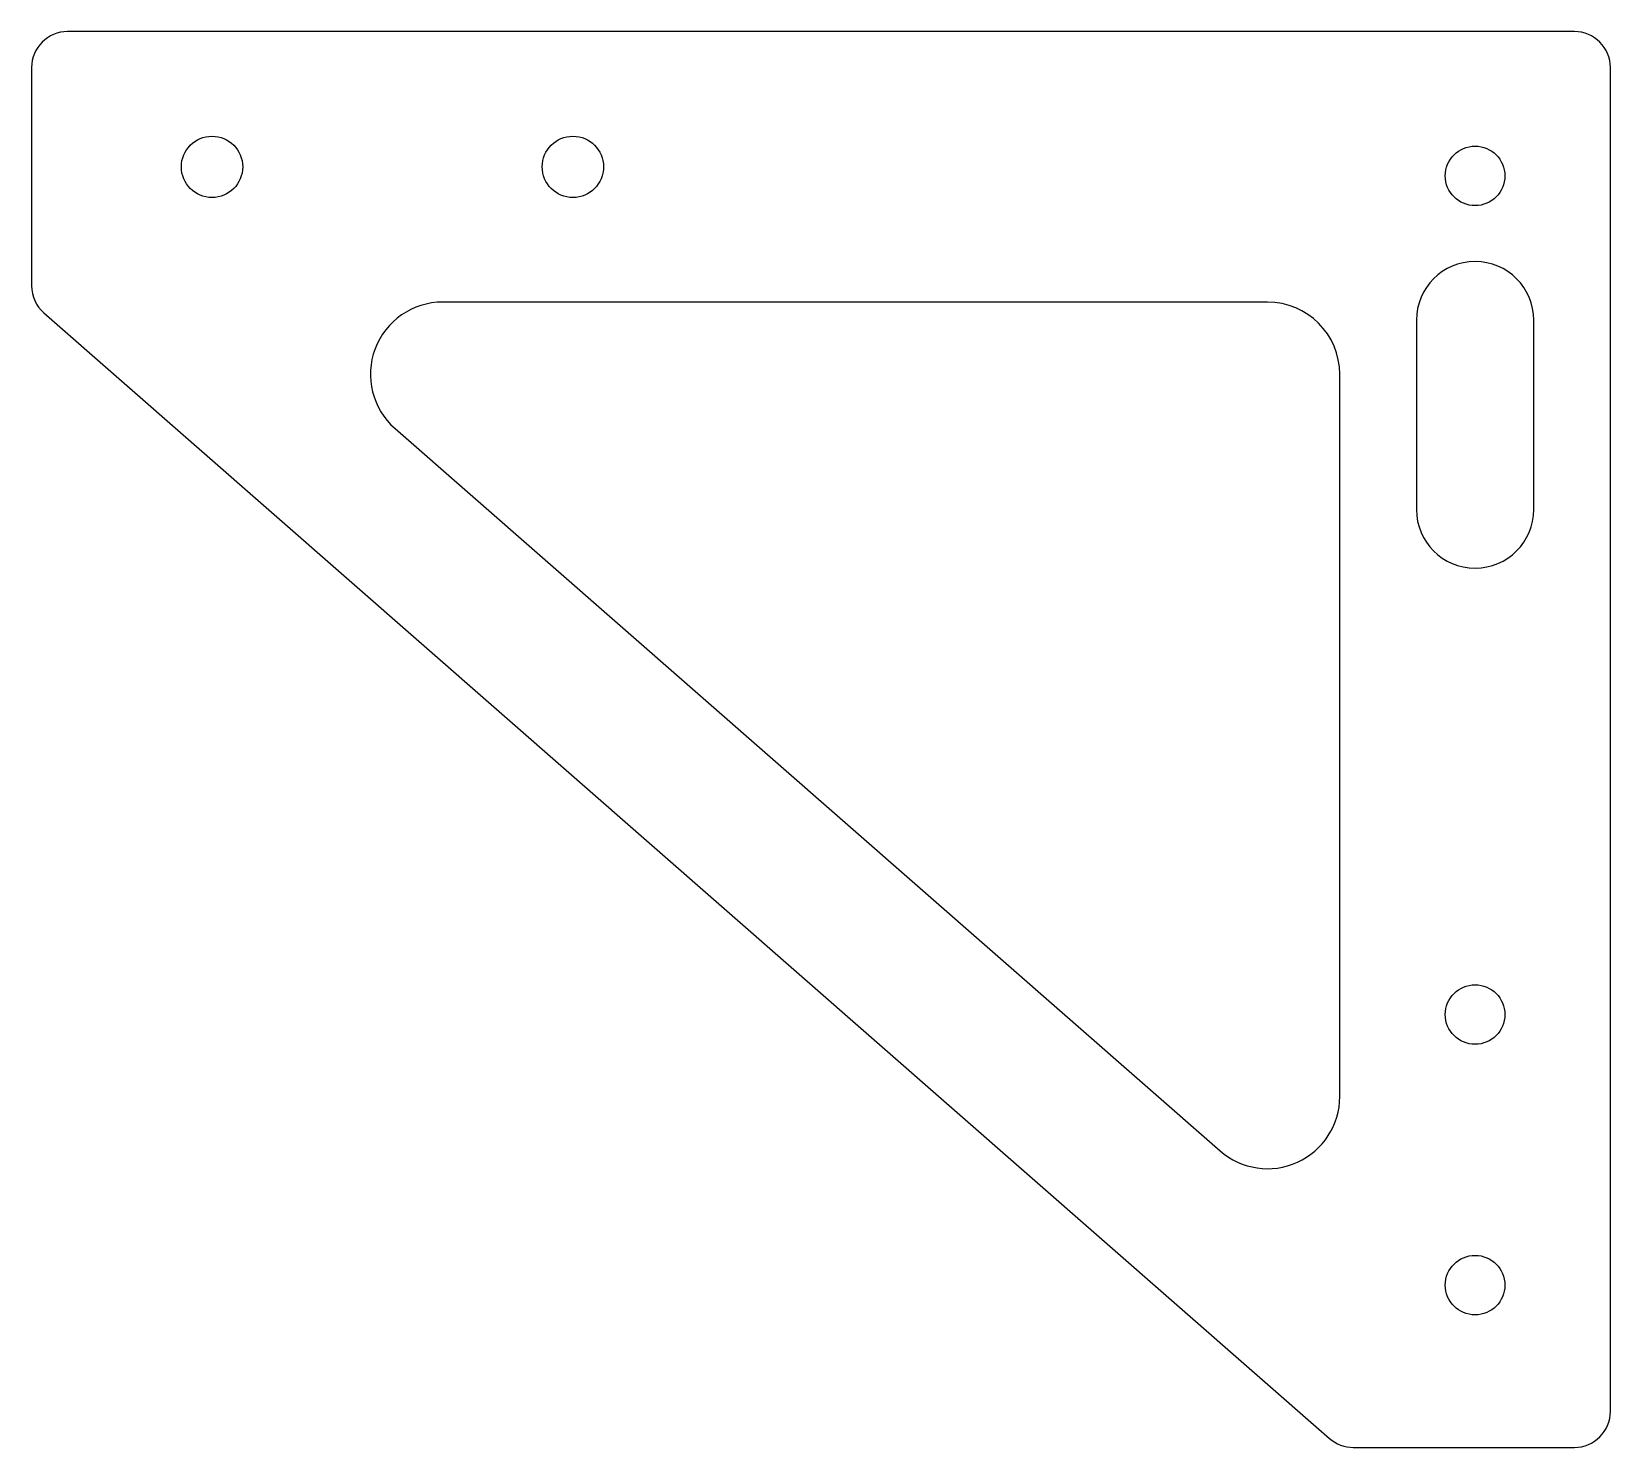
# Model space of a CAD drawing. Header units: millimetres. Extents: x -80 to 7.5, y -52 to 26.5.
import ezdxf

# ---------------------------------------------------------------- set-up
doc = ezdxf.new("R2010")
doc.units = ezdxf.units.MM

msp = doc.modelspace()

# ---------------------------------------------------------------- linework, layer by layer
at = {"color": 7, "linetype": 'Continuous', "lineweight": 25}
for p, q in [((5.5, 26.5), (-78, 26.5)), ((-80, 24.5), (-80, 12.407)), ((7.5, -50), (7.5, 24.5)), ((-11.5, 11.5), (-57.22, 11.5)), ((-79.318, 10.902), (-8.066, -51.505)), ((-3.25, 10.5), (-3.25, 0)), ((3.25, 0), (3.25, 10.5)), ((-7.5, -32.545), (-7.5, 7.5)), ((-59.856, 4.491), (-14.135, -35.554)), ((-6.748, -52), (5.5, -52))]:
    msp.add_line(p, q, dxfattribs=at)
for centre, radius in [((-70, 19), 1.7), ((-50, 19), 1.7), ((0, 18.5), 1.65), ((0, -28), 1.65), ((0, -43), 1.65)]:
    msp.add_circle(centre, radius, dxfattribs=at)
for centre, radius, start, end in [((-78, 24.5), 2, 90, 180), ((5.5, 24.5), 2, 0, 90), ((0, 10.5), 3.25, 0, 180), ((-78, 12.407), 2, 180, 228.78611), ((-57.22, 7.5), 4, 90, 228.78611), ((-11.5, 7.5), 4, 0, 90), ((0, 0), 3.25, 180, 0), ((-11.5, -32.545), 4, 228.78611, 0), ((5.5, -50), 2, 270, 0), ((-6.748, -50), 2, 228.78611, 270)]:
    msp.add_arc(centre, radius, start, end, dxfattribs=at)

doc.saveas('drawing.dxf')
